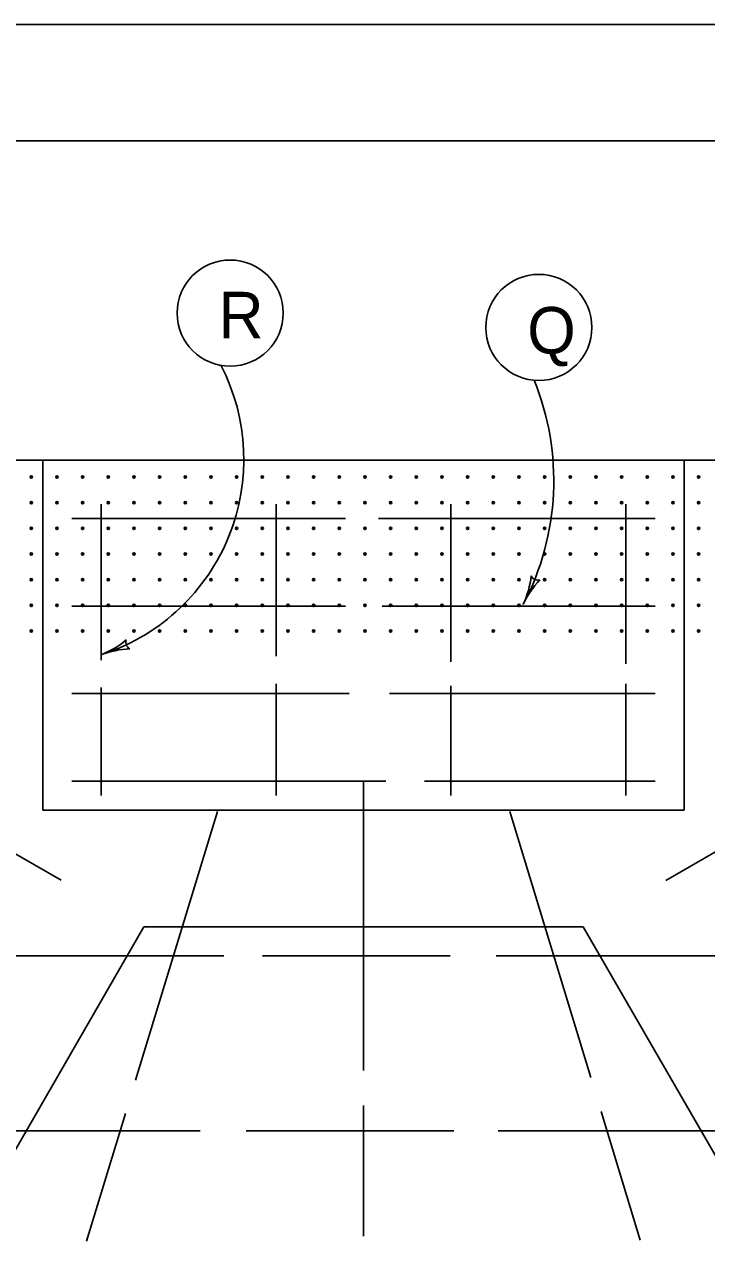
# Model space of a CAD drawing. Extents: x 1000 to 1036.3, y 1000 to 1022.
# Drawn here: x 1021.97 to 1024.89, y 1016.78 to 1022 of the extents above; entities that cross this region are included whole.
import ezdxf

# ---------------------------------------------------------------- set-up
doc = ezdxf.new("R2010")
doc.units = 0
for name, color, linetype in [('Level 1', 7, 'Continuous'), ('Level 10', 7, 'Continuous'), ('Level 11', 7, 'Continuous')]:
    doc.layers.add(name, color=color, linetype=linetype)

msp = doc.modelspace()

# ---------------------------------------------------------------- linework, layer by layer
at = {"layer": 'Level 1'}
for p, q in [((1025.5191, 1020.1309), (1021.3258, 1020.1309)), ((1022.0475, 1020.1309), (1024.7975, 1020.1309)), ((1022.0476, 1018.6309), (1022.0476, 1020.1309)), ((1024.7975, 1018.6309), (1024.7975, 1020.1309)), ((1022.2975, 1019.9433), (1022.2975, 1019.2748)), ((1023.0475, 1019.9433), (1023.0475, 1019.2906)), ((1023.7975, 1019.9433), (1023.7975, 1019.2669)), ((1024.5475, 1019.9433), (1024.5475, 1019.259)), ((1023.3448, 1019.8809), (1022.1726, 1019.8809)), ((1024.6724, 1019.8809), (1023.4867, 1019.8809)), ((1023.3448, 1019.5059), (1022.1726, 1019.5059)), ((1024.6724, 1019.5059), (1023.5024, 1019.5059)), ((1022.2975, 1019.1564), (1022.2975, 1018.6934)), ((1023.0475, 1019.1722), (1023.0475, 1018.6934)), ((1023.7975, 1019.1643), (1023.7975, 1018.6934)), ((1024.5475, 1019.1722), (1024.5475, 1018.6934)), ((1023.3606, 1019.1309), (1022.1726, 1019.1309)), ((1024.6724, 1019.1309), (1023.534, 1019.1309)), ((1023.5183, 1018.7559), (1022.1726, 1018.7559)), ((1023.4226, 1017.5152), (1023.4226, 1018.7559)), ((1024.6724, 1018.7559), (1023.6838, 1018.7559)), ((1024.7975, 1018.6309), (1022.0476, 1018.6309)), ((1022.4453, 1017.4735), (1022.7961, 1018.6259)), ((1024.3964, 1017.4845), (1024.049, 1018.6259)), ((1022.1262, 1018.3302), (1021.8231, 1018.5052)), ((1024.7183, 1018.33), (1025.0176, 1018.5028)), ((1022.4806, 1018.1309), (1021.3258, 1016.1309)), ((1024.3644, 1018.1309), (1022.4806, 1018.1309)), ((1024.3644, 1018.1309), (1025.5191, 1016.1309)), ((1022.8243, 1018.0059), (1021.1881, 1018.0059)), ((1023.7942, 1018.0059), (1022.9899, 1018.0059)), ((1025.6569, 1018.0059), (1023.9913, 1018.0059)), ((1023.4226, 1016.805), (1023.4226, 1017.3653)), ((1022.2352, 1016.7831), (1022.4018, 1017.3303)), ((1024.6086, 1016.7875), (1024.4406, 1017.3394)), ((1022.7218, 1017.2559), (1021.1881, 1017.2559)), ((1023.8099, 1017.2559), (1022.919, 1017.2559)), ((1025.6569, 1017.2559), (1023.9992, 1017.2559))]:
    msp.add_line(p, q, dxfattribs=at)
for centre, radius in [((1022.8511, 1020.7622), 0.2274), ((1024.174, 1020.7008), 0.2274), ((1021.9986, 1020.0588), 0.005), ((1021.9986, 1020.0588), 0.0025), ((1022.1086, 1020.0588), 0.005), ((1022.1086, 1020.0588), 0.0025), ((1022.2186, 1020.0588), 0.005), ((1022.2186, 1020.0588), 0.0025), ((1022.3286, 1020.0588), 0.005), ((1022.3286, 1020.0588), 0.0025), ((1022.4386, 1020.0588), 0.005), ((1022.4386, 1020.0588), 0.0025), ((1022.5486, 1020.0588), 0.005), ((1022.5486, 1020.0588), 0.0025), ((1022.6586, 1020.0588), 0.005), ((1022.6586, 1020.0588), 0.0025), ((1022.7686, 1020.0588), 0.005), ((1022.7686, 1020.0588), 0.0025), ((1022.8786, 1020.0588), 0.005), ((1022.8786, 1020.0588), 0.0025), ((1022.9886, 1020.0588), 0.005), ((1022.9886, 1020.0588), 0.0025), ((1023.0986, 1020.0588), 0.005), ((1023.0986, 1020.0588), 0.0025), ((1023.2086, 1020.0588), 0.005), ((1023.2086, 1020.0588), 0.0025), ((1023.3186, 1020.0588), 0.005), ((1023.3186, 1020.0588), 0.0025), ((1023.4286, 1020.0588), 0.005), ((1023.4286, 1020.0588), 0.0025), ((1023.5386, 1020.0588), 0.005), ((1023.5386, 1020.0588), 0.0025), ((1023.6486, 1020.0588), 0.005), ((1023.6486, 1020.0588), 0.0025), ((1023.7586, 1020.0588), 0.005), ((1023.7586, 1020.0588), 0.0025), ((1023.8686, 1020.0588), 0.005), ((1023.8686, 1020.0588), 0.0025), ((1023.9786, 1020.0588), 0.005), ((1023.9786, 1020.0588), 0.0025), ((1024.0886, 1020.0588), 0.005), ((1024.0886, 1020.0588), 0.0025), ((1024.1986, 1020.0588), 0.005), ((1024.1986, 1020.0588), 0.0025), ((1024.3086, 1020.0588), 0.005), ((1024.3086, 1020.0588), 0.0025), ((1024.4186, 1020.0588), 0.005), ((1024.4186, 1020.0588), 0.0025), ((1024.5286, 1020.0588), 0.005), ((1024.5286, 1020.0588), 0.0025), ((1024.6386, 1020.0588), 0.005), ((1024.6386, 1020.0588), 0.0025), ((1024.7486, 1020.0588), 0.005), ((1024.7486, 1020.0588), 0.0025), ((1024.8586, 1020.0588), 0.005), ((1024.8586, 1020.0588), 0.0025), ((1021.9986, 1019.9488), 0.005), ((1021.9986, 1019.9488), 0.0025), ((1022.1086, 1019.9488), 0.005), ((1022.1086, 1019.9488), 0.0025), ((1022.2186, 1019.9488), 0.005), ((1022.2186, 1019.9488), 0.0025), ((1022.3286, 1019.9488), 0.005), ((1022.3286, 1019.9488), 0.0025), ((1022.4386, 1019.9488), 0.005), ((1022.4386, 1019.9488), 0.0025), ((1022.5486, 1019.9488), 0.005), ((1022.5486, 1019.9488), 0.0025), ((1022.6586, 1019.9488), 0.005), ((1022.6586, 1019.9488), 0.0025), ((1022.7686, 1019.9488), 0.005), ((1022.7686, 1019.9488), 0.0025), ((1022.8786, 1019.9488), 0.005), ((1022.8786, 1019.9488), 0.0025), ((1022.9886, 1019.9488), 0.005), ((1022.9886, 1019.9488), 0.0025), ((1023.0986, 1019.9488), 0.005), ((1023.0986, 1019.9488), 0.0025), ((1023.2086, 1019.9488), 0.005), ((1023.2086, 1019.9488), 0.0025), ((1023.3186, 1019.9488), 0.005), ((1023.3186, 1019.9488), 0.0025), ((1023.4286, 1019.9488), 0.005), ((1023.4286, 1019.9488), 0.0025), ((1023.5386, 1019.9488), 0.005), ((1023.5386, 1019.9488), 0.0025), ((1023.6486, 1019.9488), 0.005), ((1023.6486, 1019.9488), 0.0025), ((1023.7586, 1019.9488), 0.005), ((1023.7586, 1019.9488), 0.0025), ((1023.8686, 1019.9488), 0.005), ((1023.8686, 1019.9488), 0.0025), ((1023.9786, 1019.9488), 0.005), ((1023.9786, 1019.9488), 0.0025), ((1024.0886, 1019.9488), 0.005), ((1024.0886, 1019.9488), 0.0025), ((1024.1986, 1019.9488), 0.005), ((1024.1986, 1019.9488), 0.0025), ((1024.3086, 1019.9488), 0.005), ((1024.3086, 1019.9488), 0.0025), ((1024.4186, 1019.9488), 0.005), ((1024.4186, 1019.9488), 0.0025), ((1024.5286, 1019.9488), 0.005), ((1024.5286, 1019.9488), 0.0025), ((1024.6386, 1019.9488), 0.005), ((1024.6386, 1019.9488), 0.0025), ((1024.7486, 1019.9488), 0.005), ((1024.7486, 1019.9488), 0.0025), ((1024.8586, 1019.9488), 0.005), ((1024.8586, 1019.9488), 0.0025), ((1021.9986, 1019.8388), 0.005), ((1021.9986, 1019.8388), 0.0025), ((1022.1086, 1019.8388), 0.005), ((1022.1086, 1019.8388), 0.0025), ((1022.2186, 1019.8388), 0.005), ((1022.2186, 1019.8388), 0.0025), ((1022.3286, 1019.8388), 0.005), ((1022.3286, 1019.8388), 0.0025), ((1022.4386, 1019.8388), 0.005), ((1022.4386, 1019.8388), 0.0025), ((1022.5486, 1019.8388), 0.005), ((1022.5486, 1019.8388), 0.0025), ((1022.6586, 1019.8388), 0.005), ((1022.6586, 1019.8388), 0.0025), ((1022.7686, 1019.8388), 0.005), ((1022.7686, 1019.8388), 0.0025), ((1022.8786, 1019.8388), 0.005), ((1022.8786, 1019.8388), 0.0025), ((1022.9886, 1019.8388), 0.005), ((1022.9886, 1019.8388), 0.0025), ((1023.0986, 1019.8388), 0.005), ((1023.0986, 1019.8388), 0.0025), ((1023.2086, 1019.8388), 0.005), ((1023.2086, 1019.8388), 0.0025), ((1023.3186, 1019.8388), 0.005), ((1023.3186, 1019.8388), 0.0025), ((1023.4286, 1019.8388), 0.005), ((1023.4286, 1019.8388), 0.0025), ((1023.5386, 1019.8388), 0.005), ((1023.5386, 1019.8388), 0.0025), ((1023.6486, 1019.8388), 0.005), ((1023.6486, 1019.8388), 0.0025), ((1023.7586, 1019.8388), 0.005), ((1023.7586, 1019.8388), 0.0025), ((1023.8686, 1019.8388), 0.005), ((1023.8686, 1019.8388), 0.0025), ((1023.9786, 1019.8388), 0.005), ((1023.9786, 1019.8388), 0.0025), ((1024.0886, 1019.8388), 0.005), ((1024.0886, 1019.8388), 0.0025), ((1024.1986, 1019.8388), 0.005), ((1024.1986, 1019.8388), 0.0025), ((1024.3086, 1019.8388), 0.005), ((1024.3086, 1019.8388), 0.0025), ((1024.4186, 1019.8388), 0.005), ((1024.4186, 1019.8388), 0.0025), ((1024.5286, 1019.8388), 0.005), ((1024.5286, 1019.8388), 0.0025), ((1024.6386, 1019.8388), 0.005), ((1024.6386, 1019.8388), 0.0025), ((1024.7486, 1019.8388), 0.005), ((1024.7486, 1019.8388), 0.0025), ((1024.8586, 1019.8388), 0.005), ((1024.8586, 1019.8388), 0.0025), ((1021.9986, 1019.7288), 0.005), ((1021.9986, 1019.7288), 0.0025), ((1022.1086, 1019.7288), 0.005), ((1022.1086, 1019.7288), 0.0025), ((1022.2186, 1019.7288), 0.005), ((1022.2186, 1019.7288), 0.0025), ((1022.3286, 1019.7288), 0.005), ((1022.3286, 1019.7288), 0.0025), ((1022.4386, 1019.7288), 0.005), ((1022.4386, 1019.7288), 0.0025), ((1022.5486, 1019.7288), 0.005), ((1022.5486, 1019.7288), 0.0025), ((1022.6586, 1019.7288), 0.005), ((1022.6586, 1019.7288), 0.0025), ((1022.7686, 1019.7288), 0.005), ((1022.7686, 1019.7288), 0.0025), ((1022.8786, 1019.7288), 0.005), ((1022.8786, 1019.7288), 0.0025), ((1022.9886, 1019.7288), 0.005), ((1022.9886, 1019.7288), 0.0025), ((1023.0986, 1019.7288), 0.005), ((1023.0986, 1019.7288), 0.0025), ((1023.2086, 1019.7288), 0.005), ((1023.2086, 1019.7288), 0.0025), ((1023.3186, 1019.7288), 0.005), ((1023.3186, 1019.7288), 0.0025), ((1023.4286, 1019.7288), 0.005), ((1023.4286, 1019.7288), 0.0025), ((1023.5386, 1019.7288), 0.005), ((1023.5386, 1019.7288), 0.0025), ((1023.6486, 1019.7288), 0.005), ((1023.6486, 1019.7288), 0.0025), ((1023.7586, 1019.7288), 0.005), ((1023.7586, 1019.7288), 0.0025), ((1023.8686, 1019.7288), 0.005), ((1023.8686, 1019.7288), 0.0025), ((1023.9786, 1019.7288), 0.005), ((1023.9786, 1019.7288), 0.0025), ((1024.0886, 1019.7288), 0.005), ((1024.0886, 1019.7288), 0.0025), ((1024.1986, 1019.7288), 0.005), ((1024.1986, 1019.7288), 0.0025), ((1024.3086, 1019.7288), 0.005), ((1024.3086, 1019.7288), 0.0025), ((1024.4186, 1019.7288), 0.005), ((1024.4186, 1019.7288), 0.0025), ((1024.5286, 1019.7288), 0.005), ((1024.5286, 1019.7288), 0.0025), ((1024.6386, 1019.7288), 0.005), ((1024.6386, 1019.7288), 0.0025), ((1024.7486, 1019.7288), 0.005), ((1024.7486, 1019.7288), 0.0025), ((1024.8586, 1019.7288), 0.005), ((1024.8586, 1019.7288), 0.0025), ((1021.9986, 1019.6188), 0.005), ((1021.9986, 1019.6188), 0.0025), ((1022.1086, 1019.6188), 0.005), ((1022.1086, 1019.6188), 0.0025), ((1022.2186, 1019.6188), 0.005), ((1022.2186, 1019.6188), 0.0025), ((1022.3286, 1019.6188), 0.005), ((1022.3286, 1019.6188), 0.0025), ((1022.4386, 1019.6188), 0.005), ((1022.4386, 1019.6188), 0.0025), ((1022.5486, 1019.6188), 0.005), ((1022.5486, 1019.6188), 0.0025), ((1022.6586, 1019.6188), 0.005), ((1022.6586, 1019.6188), 0.0025), ((1022.7686, 1019.6188), 0.005), ((1022.7686, 1019.6188), 0.0025), ((1022.8786, 1019.6188), 0.005), ((1022.8786, 1019.6188), 0.0025), ((1022.9886, 1019.6188), 0.005), ((1022.9886, 1019.6188), 0.0025), ((1023.0986, 1019.6188), 0.005), ((1023.0986, 1019.6188), 0.0025), ((1023.2086, 1019.6188), 0.005), ((1023.2086, 1019.6188), 0.0025), ((1023.3186, 1019.6188), 0.005), ((1023.3186, 1019.6188), 0.0025), ((1023.4286, 1019.6188), 0.005), ((1023.4286, 1019.6188), 0.0025), ((1023.5386, 1019.6188), 0.005), ((1023.5386, 1019.6188), 0.0025), ((1023.6486, 1019.6188), 0.005), ((1023.6486, 1019.6188), 0.0025), ((1023.7586, 1019.6188), 0.005), ((1023.7586, 1019.6188), 0.0025), ((1023.8686, 1019.6188), 0.005), ((1023.8686, 1019.6188), 0.0025), ((1023.9786, 1019.6188), 0.005), ((1023.9786, 1019.6188), 0.0025), ((1024.0886, 1019.6188), 0.005), ((1024.0886, 1019.6188), 0.0025), ((1024.1986, 1019.6188), 0.005), ((1024.1986, 1019.6188), 0.0025), ((1024.3086, 1019.6188), 0.005), ((1024.3086, 1019.6188), 0.0025), ((1024.4186, 1019.6188), 0.005), ((1024.4186, 1019.6188), 0.0025), ((1024.5286, 1019.6188), 0.005), ((1024.5286, 1019.6188), 0.0025), ((1024.6386, 1019.6188), 0.005), ((1024.6386, 1019.6188), 0.0025), ((1024.7486, 1019.6188), 0.005), ((1024.7486, 1019.6188), 0.0025), ((1024.8586, 1019.6188), 0.005), ((1024.8586, 1019.6188), 0.0025), ((1021.9986, 1019.5088), 0.005), ((1021.9986, 1019.5088), 0.0025), ((1022.1086, 1019.5088), 0.005), ((1022.1086, 1019.5088), 0.0025), ((1022.2186, 1019.5088), 0.005), ((1022.2186, 1019.5088), 0.0025), ((1022.3286, 1019.5088), 0.005), ((1022.3286, 1019.5088), 0.0025), ((1022.4386, 1019.5088), 0.005), ((1022.4386, 1019.5088), 0.0025), ((1022.5486, 1019.5088), 0.005), ((1022.5486, 1019.5088), 0.0025), ((1022.6586, 1019.5088), 0.005), ((1022.6586, 1019.5088), 0.0025), ((1022.7686, 1019.5088), 0.005), ((1022.7686, 1019.5088), 0.0025), ((1022.8786, 1019.5088), 0.005), ((1022.8786, 1019.5088), 0.0025), ((1022.9886, 1019.5088), 0.005), ((1022.9886, 1019.5088), 0.0025), ((1023.0986, 1019.5088), 0.005), ((1023.0986, 1019.5088), 0.0025), ((1023.2086, 1019.5088), 0.005), ((1023.2086, 1019.5088), 0.0025), ((1023.3186, 1019.5088), 0.005), ((1023.3186, 1019.5088), 0.0025), ((1023.4286, 1019.5088), 0.005), ((1023.4286, 1019.5088), 0.0025), ((1023.5386, 1019.5088), 0.005), ((1023.5386, 1019.5088), 0.0025), ((1023.6486, 1019.5088), 0.005), ((1023.6486, 1019.5088), 0.0025), ((1023.7586, 1019.5088), 0.005), ((1023.7586, 1019.5088), 0.0025), ((1023.8686, 1019.5088), 0.005), ((1023.8686, 1019.5088), 0.0025), ((1023.9786, 1019.5088), 0.005), ((1023.9786, 1019.5088), 0.0025), ((1024.0886, 1019.5088), 0.005), ((1024.0886, 1019.5088), 0.0025), ((1024.1986, 1019.5088), 0.005), ((1024.1986, 1019.5088), 0.0025), ((1024.3086, 1019.5088), 0.005), ((1024.3086, 1019.5088), 0.0025), ((1024.4186, 1019.5088), 0.005), ((1024.4186, 1019.5088), 0.0025), ((1024.5286, 1019.5088), 0.005), ((1024.5286, 1019.5088), 0.0025), ((1024.6386, 1019.5088), 0.005), ((1024.6386, 1019.5088), 0.0025), ((1024.7486, 1019.5088), 0.005), ((1024.7486, 1019.5088), 0.0025), ((1024.8586, 1019.5088), 0.005), ((1024.8586, 1019.5088), 0.0025), ((1021.9986, 1019.3988), 0.005), ((1021.9986, 1019.3988), 0.0025), ((1022.1086, 1019.3988), 0.005), ((1022.1086, 1019.3988), 0.0025), ((1022.2186, 1019.3988), 0.005), ((1022.2186, 1019.3988), 0.0025), ((1022.3286, 1019.3988), 0.005), ((1022.3286, 1019.3988), 0.0025), ((1022.4386, 1019.3988), 0.005), ((1022.4386, 1019.3988), 0.0025), ((1022.5486, 1019.3988), 0.005), ((1022.5486, 1019.3988), 0.0025), ((1022.6586, 1019.3988), 0.005), ((1022.6586, 1019.3988), 0.0025), ((1022.7686, 1019.3988), 0.005), ((1022.7686, 1019.3988), 0.0025), ((1022.8786, 1019.3988), 0.005), ((1022.8786, 1019.3988), 0.0025), ((1022.9886, 1019.3988), 0.005), ((1022.9886, 1019.3988), 0.0025), ((1023.0986, 1019.3988), 0.005), ((1023.0986, 1019.3988), 0.0025), ((1023.2086, 1019.3988), 0.005), ((1023.2086, 1019.3988), 0.0025), ((1023.3186, 1019.3988), 0.005), ((1023.3186, 1019.3988), 0.0025), ((1023.4286, 1019.3988), 0.005), ((1023.4286, 1019.3988), 0.0025), ((1023.5386, 1019.3988), 0.005), ((1023.5386, 1019.3988), 0.0025), ((1023.6486, 1019.3988), 0.005), ((1023.6486, 1019.3988), 0.0025), ((1023.7586, 1019.3988), 0.005), ((1023.7586, 1019.3988), 0.0025), ((1023.8686, 1019.3988), 0.005), ((1023.8686, 1019.3988), 0.0025), ((1023.9786, 1019.3988), 0.005), ((1023.9786, 1019.3988), 0.0025), ((1024.0886, 1019.3988), 0.005), ((1024.0886, 1019.3988), 0.0025), ((1024.1986, 1019.3988), 0.005), ((1024.1986, 1019.3988), 0.0025), ((1024.3086, 1019.3988), 0.005), ((1024.3086, 1019.3988), 0.0025), ((1024.4186, 1019.3988), 0.005), ((1024.4186, 1019.3988), 0.0025), ((1024.5286, 1019.3988), 0.005), ((1024.5286, 1019.3988), 0.0025), ((1024.6386, 1019.3988), 0.005), ((1024.6386, 1019.3988), 0.0025), ((1024.7486, 1019.3988), 0.005), ((1024.7486, 1019.3988), 0.0025), ((1024.8586, 1019.3988), 0.005), ((1024.8586, 1019.3988), 0.0025)]:
    msp.add_circle(centre, radius, dxfattribs=at)
for centre, radius, start, end in [((1022.0294, 1020.1354), 0.8802, 288.916, 27.096), ((1023.0979, 1020.0438), 1.1401, 332.2838, 22.2064), ((1023.7525, 1019.6777), 0.3909, 335.1655, 353.8343), ((1024.462, 1019.3493), 0.3909, 136.5126, 155.1594), ((1024.1697, 1019.6484), 0.0313, 203.9401, 286.0568), ((1023.7525, 1019.6777), 0.3909, 335.1532, 335.1655), ((1022.155, 1019.6611), 0.3909, 291.2663, 309.9351), ((1022.4354, 1019.3506), 0.0313, 160.0409, 242.1576), ((1022.155, 1019.6611), 0.3909, 291.2541, 291.2663), ((1022.4386, 1018.9324), 0.3909, 92.6134, 111.2602)]:
    msp.add_arc(centre, radius, start, end, dxfattribs=at)
at = {"layer": 'Level 10'}
for p, q in [((1000, 1022), (1036, 1022)), ((1007, 1021.5), (1035.5, 1021.5))]:
    msp.add_line(p, q, dxfattribs=at)
at = {"layer": 'Level 11'}
msp.add_lwpolyline([(1007, 1000.5), (1035.5, 1000.5), (1035.5, 1021.5), (1007, 1021.5)], close=True, dxfattribs=at)

# ---------------------------------------------------------------- texts
at = {"layer": 'Level 1'}
for s, p in [('R', (1022.8013, 1020.6533)), ('Q', (1024.1242, 1020.5882))]:
    msp.add_text(s, height=0.2, dxfattribs=at).set_placement(p)

doc.saveas('drawing.dxf')
